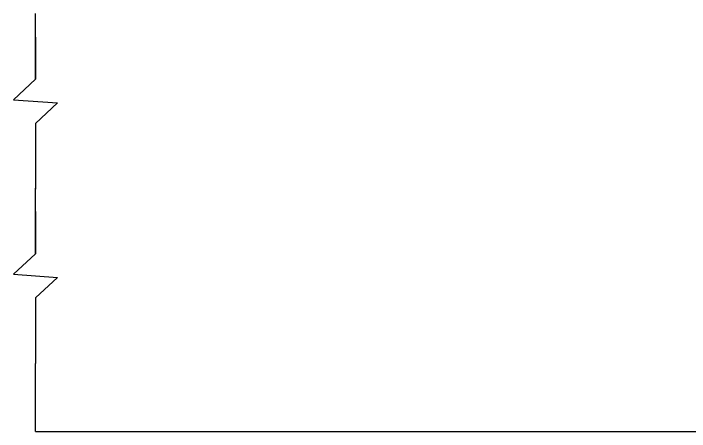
# Model space of a CAD drawing. Header units: millimetres. Extents: x 1186 to 6713, y 237 to 5598.
# Drawn here: x 3634 to 4354, y 2016 to 2461 of the extents above; entities that cross this region are included whole.
import ezdxf

# ---------------------------------------------------------------- set-up
doc = ezdxf.new("R2010")
doc.units = ezdxf.units.MM
doc.header["$LTSCALE"] = 384.175
doc.layers.get('0').update_dxf_attribs({"linetype": 'CONTINUOUS'})

msp = doc.modelspace()

# ---------------------------------------------------------------- linework, layer by layer
for p, q in [((3657.2987, 2391.18174), (3657.2987, 2461.18174)), ((3657.2987, 2391.18174), (3657.2987, 2461.18174)), ((3657.2987, 2344.18174), (3657.2987, 2274.18174)), ((3657.2987, 2344.18174), (3657.2987, 2274.18174)), ((3657.2987, 2205.35968), (3657.2987, 2275.35968)), ((3657.2987, 2205.35968), (3657.2987, 2275.35968)), ((3657.2987, 2158.35968), (3657.2987, 2088.35968)), ((3657.2987, 2158.35968), (3657.2987, 2088.35968)), ((3657.2987, 2018.35968), (3657.2987, 2088.35968)), ((3657.2987, 2016.09641), (3657.2987, 2088.35968))]:
    msp.add_line(p, q)
at = {"color": 0}
msp.add_line((3657.2987, 2016.09641), (5102.55559, 2016.09641), dxfattribs=at)
for points in [[(3657.2987, 2436.17442), (3657.2987, 2391.18174), (3633.8121, 2369.40523), (3680.7853, 2365.95825), (3657.2987, 2344.18174), (3657.2987, 2275.35968)], [(3657.2987, 2436.17442), (3657.2987, 2391.18174), (3633.8121, 2369.40523), (3680.7853, 2365.95825), (3657.2987, 2344.18174), (3657.2987, 2275.35968)], [(3657.2987, 2250.35237), (3657.2987, 2205.35968), (3633.8121, 2183.58317), (3680.7853, 2180.13619), (3657.2987, 2158.35968), (3657.2987, 2089.53762)], [(3657.2987, 2250.35237), (3657.2987, 2205.35968), (3633.8121, 2183.58317), (3680.7853, 2180.13619), (3657.2987, 2158.35968), (3657.2987, 2089.53762)]]:
    msp.add_lwpolyline(points)

doc.saveas('drawing.dxf')
